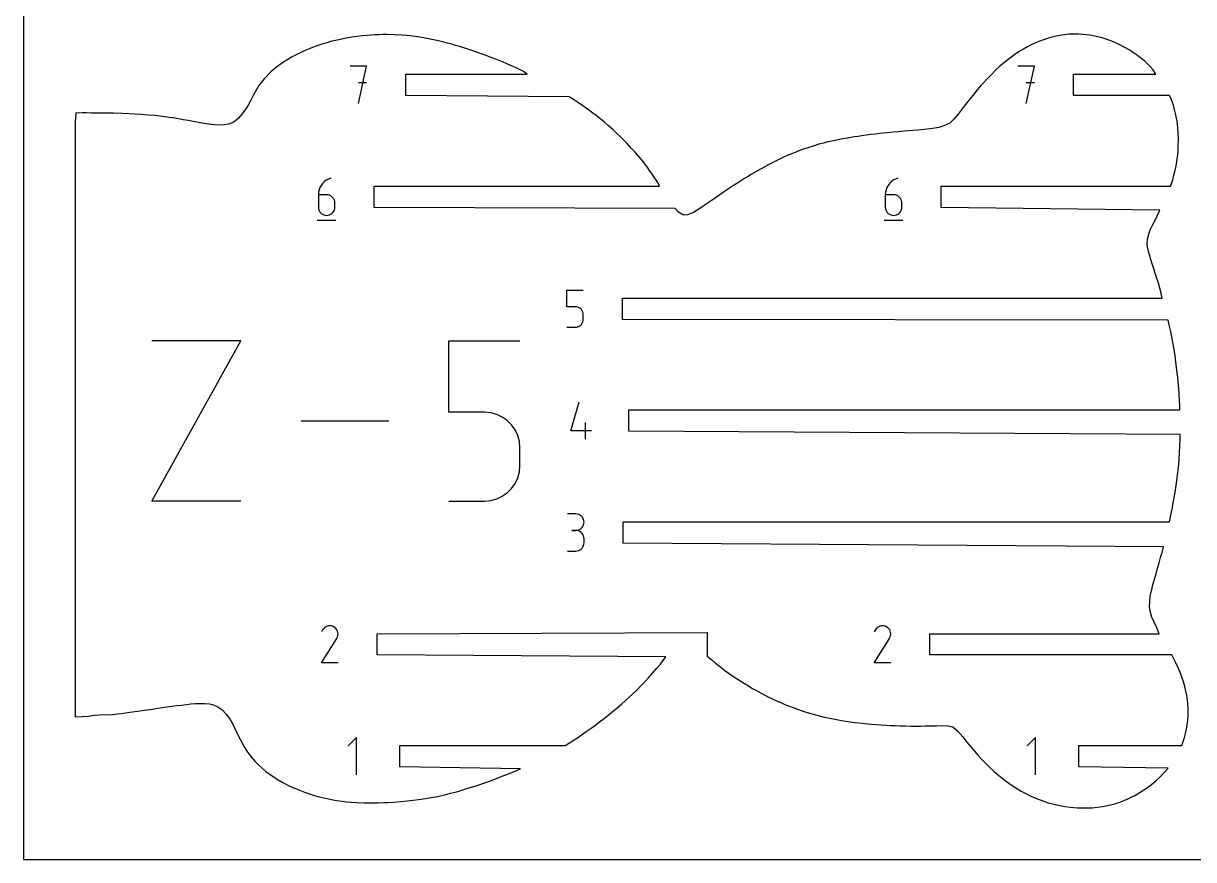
# Model space of a CAD drawing. Extents: x 0 to 600, y 0 to 900.
# Drawn here: x 0 to 151, y 0 to 107.9 of the extents above; entities that cross this region are included whole.
import ezdxf

# ---------------------------------------------------------------- set-up
doc = ezdxf.new("R2010")
doc.units = 0

msp = doc.modelspace()

# ---------------------------------------------------------------- linework, layer by layer
at = {"layer": 'annotation', "color": 1}
for p, q in [((44.300063, 102.370348), (42.165559, 102.370348)), ((43.232961, 97.570348), (44.300063, 102.370348)), ((130.48529, 102.370348), (128.350786, 102.370348)), ((129.418188, 97.570348), (130.48529, 102.370348)), ((44.300063, 100.232834), (43.232961, 100.232834)), ((130.48529, 100.232834), (129.418188, 100.232834)), ((39.082293, 87.662685), (38.830119, 87.472519)), ((39.362494, 87.816945), (39.082293, 87.662685)), ((39.667847, 87.931434), (39.362494, 87.816945)), ((39.667847, 87.931434), (39.667847, 87.931434)), ((112.259103, 87.662685), (112.006929, 87.472519)), ((112.539304, 87.816945), (112.259103, 87.662685)), ((112.844657, 87.931434), (112.539304, 87.816945)), ((112.844657, 87.931434), (112.844657, 87.931434)), ((38.090345, 86.118362), (38.066743, 85.79392)), ((38.159233, 86.430087), (38.090345, 86.118362)), ((38.270531, 86.72523), (38.159233, 86.430087)), ((38.421362, 86.999926), (38.270531, 86.72523)), ((38.60885, 87.250311), (38.421362, 86.999926)), ((38.830119, 87.472519), (38.60885, 87.250311)), ((111.267155, 86.118362), (111.243553, 85.79392)), ((111.336043, 86.430087), (111.267155, 86.118362)), ((111.447341, 86.72523), (111.336043, 86.430087)), ((111.598172, 86.999926), (111.447341, 86.72523)), ((111.78566, 87.250311), (111.598172, 86.999926)), ((112.006929, 87.472519), (111.78566, 87.250311)), ((38.066743, 85.79392), (38.066743, 84.198536)), ((39.13264, 85.79392), (38.066743, 85.79392)), ((39.324345, 85.776812), (39.13264, 85.79392)), ((39.504732, 85.727472), (39.324345, 85.776812)), ((39.670801, 85.648875), (39.504732, 85.727472)), ((39.819553, 85.543997), (39.670801, 85.648875)), ((39.947987, 85.415813), (39.819553, 85.543997)), ((40.053103, 85.267298), (39.947987, 85.415813)), ((40.1319, 85.101429), (40.053103, 85.267298)), ((40.181378, 84.92118), (40.1319, 85.101429)), ((40.198538, 84.729528), (40.181378, 84.92118)), ((40.198538, 84.198536), (40.198538, 84.729528)), ((40.198538, 84.729528), (40.198538, 84.729528)), ((111.243553, 85.79392), (111.243553, 84.198536)), ((112.30945, 85.79392), (111.243553, 85.79392)), ((112.501155, 85.776812), (112.30945, 85.79392)), ((112.681542, 85.727472), (112.501155, 85.776812)), ((112.847611, 85.648875), (112.681542, 85.727472)), ((112.996363, 85.543997), (112.847611, 85.648875)), ((113.124797, 85.415813), (112.996363, 85.543997)), ((113.229913, 85.267298), (113.124797, 85.415813)), ((113.30871, 85.101429), (113.229913, 85.267298)), ((113.358188, 84.92118), (113.30871, 85.101429)), ((113.375348, 84.729528), (113.358188, 84.92118)), ((113.375348, 84.198536), (113.375348, 84.729528)), ((113.375348, 84.729528), (113.375348, 84.729528)), ((38.066743, 84.198536), (38.066743, 84.198536)), ((38.066743, 84.198536), (38.083952, 84.00679)), ((38.083952, 84.00679), (38.133555, 83.826292)), ((38.133555, 83.826292), (38.212513, 83.660063)), ((38.212513, 83.660063), (38.317789, 83.511121)), ((38.317789, 83.511121), (38.446347, 83.382487)), ((38.446347, 83.382487), (38.595149, 83.277182)), ((38.595149, 83.277182), (38.761156, 83.198224)), ((38.761156, 83.198224), (38.941333, 83.148635)), ((38.941333, 83.148635), (39.13264, 83.131434)), ((39.13264, 83.131434), (39.324345, 83.148635)), ((39.13264, 83.131434), (39.13264, 83.131434)), ((39.324345, 83.148635), (39.504732, 83.198224)), ((39.504732, 83.198224), (39.670801, 83.277182)), ((39.670801, 83.277182), (39.819553, 83.382487)), ((39.819553, 83.382487), (39.947987, 83.511121)), ((39.947987, 83.511121), (40.053103, 83.660063)), ((40.053103, 83.660063), (40.1319, 83.826292)), ((40.1319, 83.826292), (40.181378, 84.00679)), ((40.181378, 84.00679), (40.198538, 84.198536)), ((111.243553, 84.198536), (111.243553, 84.198536)), ((111.243553, 84.198536), (111.260762, 84.00679)), ((111.260762, 84.00679), (111.310365, 83.826292)), ((111.310365, 83.826292), (111.389323, 83.660063)), ((111.389323, 83.660063), (111.494599, 83.511121)), ((111.494599, 83.511121), (111.623157, 83.382487)), ((111.623157, 83.382487), (111.771959, 83.277182)), ((111.771959, 83.277182), (111.937966, 83.198224)), ((111.937966, 83.198224), (112.118143, 83.148635)), ((112.118143, 83.148635), (112.30945, 83.131434)), ((112.30945, 83.131434), (112.501155, 83.148635)), ((112.30945, 83.131434), (112.30945, 83.131434)), ((112.501155, 83.148635), (112.681542, 83.198224)), ((112.681542, 83.198224), (112.847611, 83.277182)), ((112.847611, 83.277182), (112.996363, 83.382487)), ((112.996363, 83.382487), (113.124797, 83.511121)), ((113.124797, 83.511121), (113.229913, 83.660063)), ((113.229913, 83.660063), (113.30871, 83.826292)), ((113.30871, 83.826292), (113.358188, 84.00679)), ((113.358188, 84.00679), (113.375348, 84.198536)), ((37.933242, 82.531434), (40.333242, 82.531434)), ((111.110052, 82.531434), (113.510052, 82.531434)), ((70.132955, 71.355006), (70.132955, 73.49252)), ((70.132955, 73.49252), (72.26475, 73.49252)), ((71.198853, 71.355006), (70.132955, 71.355006)), ((71.39024, 71.337898), (71.198853, 71.355006)), ((71.570458, 71.288558), (71.39024, 71.337898)), ((71.736478, 71.209961), (71.570458, 71.288558)), ((71.88527, 71.105083), (71.736478, 71.209961)), ((72.013803, 70.976899), (71.88527, 71.105083)), ((72.119047, 70.828384), (72.013803, 70.976899)), ((72.197973, 70.662515), (72.119047, 70.828384)), ((72.197939, 69.387379), (72.247541, 69.567876)), ((72.247551, 70.482266), (72.197973, 70.662515)), ((72.247541, 69.567876), (72.26475, 69.759622)), ((72.26475, 70.290614), (72.247551, 70.482266)), ((72.26475, 69.759622), (72.26475, 70.290614)), ((72.26475, 70.290614), (72.26475, 70.290614)), ((70.132955, 68.69252), (71.198853, 68.69252)), ((71.198853, 68.69252), (71.390161, 68.709721)), ((71.198853, 68.69252), (71.198853, 68.69252)), ((71.390161, 68.709721), (71.570337, 68.75931)), ((71.570337, 68.75931), (71.736345, 68.838268)), ((71.736345, 68.838268), (71.885146, 68.943573)), ((71.885146, 68.943573), (72.013704, 69.072207)), ((72.013704, 69.072207), (72.11898, 69.221149)), ((72.11898, 69.221149), (72.197939, 69.387379)), ((16.587983, 46.251), (28.074765, 66.938625)), ((28.074765, 66.938625), (16.587983, 66.938625)), ((54.902124, 57.726106), (54.902124, 66.938625)), ((54.902124, 66.938625), (64.089993, 66.938625)), ((70.663998, 55.320708), (71.72839, 59.053606)), ((59.496058, 57.726106), (54.902124, 57.726106)), ((60.320922, 57.652372), (59.496058, 57.726106)), ((61.09765, 57.43972), (60.320922, 57.652372)), ((61.813183, 57.100973), (61.09765, 57.43972)), ((47.14621, 56.594813), (35.834571, 56.594813)), ((62.454462, 56.648956), (61.813183, 57.100973)), ((63.008429, 56.096493), (62.454462, 56.648956)), ((63.462025, 55.456408), (63.008429, 56.096493)), ((72.530297, 54.253606), (72.530297, 56.385401)), ((63.80219, 54.741524), (63.462025, 55.456408)), ((64.015866, 53.964666), (63.80219, 54.741524)), ((73.329193, 55.320708), (70.663998, 55.320708)), ((64.089993, 53.138658), (64.015866, 53.964666)), ((64.089993, 50.850124), (64.089993, 53.138658)), ((64.089993, 53.138658), (64.089993, 53.138658)), ((63.802041, 49.245785), (64.015823, 50.023716)), ((64.015823, 50.023716), (64.089993, 50.850124)), ((63.008002, 47.88742), (63.461737, 48.529348)), ((63.461737, 48.529348), (63.802041, 49.245785)), ((61.097126, 46.53886), (61.812606, 46.87916)), ((61.812606, 46.87916), (62.453928, 47.333019)), ((62.453928, 47.333019), (63.008002, 47.88742)), ((28.074765, 46.251), (16.587983, 46.251)), ((54.902124, 46.251), (59.496058, 46.251)), ((59.496058, 46.251), (60.32058, 46.325134)), ((59.496058, 46.251), (59.496058, 46.251)), ((60.32058, 46.325134), (61.097126, 46.53886)), ((71.299482, 44.609123), (70.233584, 44.609123)), ((71.491186, 44.591916), (71.299482, 44.609123)), ((71.671573, 44.542328), (71.491186, 44.591916)), ((71.837642, 44.463409), (71.671573, 44.542328)), ((71.986394, 44.358209), (71.837642, 44.463409)), ((72.114828, 44.229777), (71.986394, 44.358209)), ((72.219944, 44.081164), (72.114828, 44.229777)), ((72.298741, 43.915418), (72.219944, 44.081164)), ((72.34822, 43.735591), (72.298741, 43.915418)), ((71.299482, 42.477329), (70.76578, 42.477329)), ((70.76578, 42.477329), (71.299482, 42.477329)), ((71.299482, 42.477329), (71.491186, 42.49454)), ((71.491186, 42.460122), (71.299482, 42.477329)), ((71.299482, 42.477329), (71.299482, 42.477329)), ((71.491186, 42.49454), (71.671573, 42.544157)), ((71.671573, 42.410534), (71.491186, 42.460122)), ((71.671573, 42.544157), (71.837642, 42.623154)), ((71.837642, 42.331615), (71.671573, 42.410534)), ((71.837642, 42.623154), (71.986394, 42.728507)), ((71.986394, 42.226414), (71.837642, 42.331615)), ((71.986394, 42.728507), (72.114828, 42.857191)), ((72.114828, 42.857191), (72.219944, 43.00618)), ((72.219944, 43.00618), (72.298741, 43.17245)), ((72.298741, 43.17245), (72.34822, 43.352975)), ((72.365379, 43.544731), (72.34822, 43.735591)), ((72.34822, 43.352975), (72.365379, 43.544731)), ((72.365379, 43.544731), (72.365379, 43.544731)), ((72.114828, 42.097983), (71.986394, 42.226414)), ((72.219944, 41.949369), (72.114828, 42.097983)), ((72.298741, 41.783624), (72.219944, 41.949369)), ((72.34822, 41.603796), (72.298741, 41.783624)), ((72.365379, 41.412936), (72.34822, 41.603796)), ((72.34822, 40.688296), (72.365379, 40.879235)), ((72.365379, 40.879235), (72.365379, 41.412936)), ((72.365379, 41.412936), (72.365379, 41.412936)), ((70.233584, 39.814843), (71.299482, 39.814843)), ((71.299482, 39.814843), (71.491186, 39.83204)), ((71.299482, 39.814843), (71.299482, 39.814843)), ((71.491186, 39.83204), (71.671573, 39.881603)), ((71.671573, 39.881603), (71.837642, 39.96049)), ((71.837642, 39.96049), (71.986394, 40.065658)), ((71.986394, 40.065658), (72.114828, 40.194065)), ((72.114828, 40.194065), (72.219944, 40.342669)), ((72.219944, 40.342669), (72.298741, 40.508426)), ((72.298741, 40.508426), (72.34822, 40.688296)), ((38.623245, 29.642038), (38.483272, 29.373532)), ((38.734324, 29.79955), (38.623245, 29.642038)), ((38.867594, 29.931036), (38.734324, 29.79955)), ((39.019003, 30.035444), (38.867594, 29.931036)), ((39.184495, 30.111719), (39.019003, 30.035444)), ((39.360019, 30.158809), (39.184495, 30.111719)), ((39.541522, 30.175661), (39.360019, 30.158809)), ((39.724949, 30.161223), (39.541522, 30.175661)), ((39.906248, 30.114441), (39.724949, 30.161223)), ((40.081366, 30.034262), (39.906248, 30.114441)), ((40.23799, 29.923044), (40.081366, 30.034262)), ((40.081366, 30.034262), (40.081366, 30.034262)), ((40.368945, 29.789583), (40.23799, 29.923044)), ((40.473066, 29.637969), (40.368945, 29.789583)), ((40.469074, 28.576141), (40.550409, 28.750773)), ((40.549188, 29.472293), (40.473066, 29.637969)), ((40.596148, 29.296645), (40.549188, 29.472293)), ((40.550409, 28.750773), (40.597923, 28.931794)), ((40.612782, 29.115115), (40.596148, 29.296645)), ((40.597923, 28.931794), (40.612782, 29.115115)), ((109.9575, 29.642038), (109.817528, 29.373532)), ((110.06858, 29.79955), (109.9575, 29.642038)), ((110.20185, 29.931036), (110.06858, 29.79955)), ((110.353258, 30.035444), (110.20185, 29.931036)), ((110.518751, 30.111719), (110.353258, 30.035444)), ((110.694275, 30.158809), (110.518751, 30.111719)), ((110.875777, 30.175661), (110.694275, 30.158809)), ((111.059205, 30.161223), (110.875777, 30.175661)), ((111.240504, 30.114441), (111.059205, 30.161223)), ((111.415621, 30.034262), (111.240504, 30.114441)), ((111.572246, 29.923044), (111.415621, 30.034262)), ((111.415621, 30.034262), (111.415621, 30.034262)), ((111.7032, 29.789583), (111.572246, 29.923044)), ((111.807321, 29.637969), (111.7032, 29.789583)), ((111.80333, 28.576141), (111.884665, 28.750773)), ((111.883444, 29.472293), (111.807321, 29.637969)), ((111.930404, 29.296645), (111.883444, 29.472293)), ((111.884665, 28.750773), (111.932179, 28.931794)), ((111.947037, 29.115115), (111.930404, 29.296645)), ((111.932179, 28.931794), (111.947037, 29.115115)), ((38.480262, 25.375739), (40.45011, 28.546942)), ((40.45011, 28.546942), (40.452465, 28.549856)), ((40.45011, 28.546942), (40.45011, 28.546942)), ((40.452465, 28.549856), (40.454723, 28.552795)), ((40.454723, 28.552795), (40.4569, 28.555783)), ((40.4569, 28.555783), (40.45901, 28.558846)), ((40.45901, 28.558846), (40.461067, 28.562007)), ((40.461067, 28.562007), (40.463087, 28.565293)), ((40.463087, 28.565293), (40.465086, 28.568727)), ((40.465086, 28.568727), (40.467076, 28.572335)), ((40.467076, 28.572335), (40.469074, 28.576141)), ((40.469074, 28.576141), (40.469074, 28.576141)), ((109.814518, 25.375739), (111.784366, 28.546942)), ((111.784366, 28.546942), (111.786721, 28.549856)), ((111.784366, 28.546942), (111.784366, 28.546942)), ((111.786721, 28.549856), (111.788979, 28.552795)), ((111.788979, 28.552795), (111.791156, 28.555783)), ((111.791156, 28.555783), (111.793265, 28.558846)), ((111.793265, 28.558846), (111.795323, 28.562007)), ((111.795323, 28.562007), (111.797343, 28.565293)), ((111.797343, 28.565293), (111.799341, 28.568727)), ((111.799341, 28.568727), (111.801332, 28.572335)), ((111.801332, 28.572335), (111.80333, 28.576141)), ((111.80333, 28.576141), (111.80333, 28.576141)), ((40.612057, 25.375739), (38.480262, 25.375739)), ((111.946313, 25.375739), (109.814518, 25.375739)), ((42.996937, 15.736864), (41.929836, 14.669462)), ((42.996937, 10.936864), (42.996937, 15.736864)), ((130.639274, 15.736864), (129.572173, 14.669462)), ((130.639274, 10.936864), (130.639274, 15.736864))]:
    msp.add_line(p, q, dxfattribs=at)
at = {"layer": 'boundary', "color": 5}
for p, q in [((40.504456, 105.764297), (39.654024, 105.554749)), ((41.094805, 105.891094), (40.504456, 105.764297)), ((41.665461, 106.003947), (41.094805, 105.891094)), ((42.332715, 106.126081), (41.665461, 106.003947)), ((43.034532, 106.222486), (42.332715, 106.126081)), ((43.746533, 106.302938), (43.034532, 106.222486)), ((44.356547, 106.362912), (43.746533, 106.302938)), ((45.293694, 106.4248), (44.356547, 106.362912)), ((45.870281, 106.450997), (45.293694, 106.4248)), ((46.380113, 106.460771), (45.870281, 106.450997)), ((46.895853, 106.465332), (46.380113, 106.460771)), ((47.863293, 106.447972), (46.895853, 106.465332)), ((48.87184, 106.395695), (47.863293, 106.447972)), ((49.904854, 106.299481), (48.87184, 106.395695)), ((50.60506, 106.212038), (49.904854, 106.299481)), ((51.386882, 106.09329), (50.60506, 106.212038)), ((52.133771, 105.957662), (51.386882, 106.09329)), ((52.731749, 105.841141), (52.133771, 105.957662)), ((53.559981, 105.657012), (52.731749, 105.841141)), ((131.640072, 105.780711), (131.058143, 105.561435)), ((132.427907, 106.04588), (131.640072, 105.780711)), ((133.02748, 106.205928), (132.427907, 106.04588)), ((134.050774, 106.403187), (133.02748, 106.205928)), ((134.909069, 106.50553), (134.050774, 106.403187)), ((135.477413, 106.519818), (134.909069, 106.50553)), ((136.177773, 106.516209), (135.477413, 106.519818)), ((136.730609, 106.474802), (136.177773, 106.516209)), ((137.649328, 106.387426), (136.730609, 106.474802)), ((138.254085, 106.284166), (137.649328, 106.387426)), ((139.235917, 106.032643), (138.254085, 106.284166)), ((139.873334, 105.834518), (139.235917, 106.032643)), ((140.701089, 105.516136), (139.873334, 105.834518)), ((35.959959, 104.232668), (35.212221, 103.865962)), ((36.4352, 104.443598), (35.959959, 104.232668)), ((37.104493, 104.71688), (36.4352, 104.443598)), ((37.999198, 105.046924), (37.104493, 104.71688)), ((38.530754, 105.223376), (37.999198, 105.046924)), ((39.022008, 105.376174), (38.530754, 105.223376)), ((39.654024, 105.554749), (39.022008, 105.376174)), ((54.106455, 105.527886), (53.559981, 105.657012)), ((54.73117, 105.369824), (54.106455, 105.527886)), ((55.280556, 105.222004), (54.73117, 105.369824)), ((55.788066, 105.074948), (55.280556, 105.222004)), ((56.449467, 104.878593), (55.788066, 105.074948)), ((57.498478, 104.544352), (56.449467, 104.878593)), ((58.013995, 104.375854), (57.498478, 104.544352)), ((58.842773, 104.083579), (58.013995, 104.375854)), ((128.53113, 104.277702), (127.962302, 103.89759)), ((129.059871, 104.602962), (128.53113, 104.277702)), ((129.576054, 104.884503), (129.059871, 104.602962)), ((130.066857, 105.124522), (129.576054, 104.884503)), ((130.562297, 105.348536), (130.066857, 105.124522)), ((131.058143, 105.561435), (130.562297, 105.348536)), ((141.328681, 105.237446), (140.701089, 105.516136)), ((142.082135, 104.857899), (141.328681, 105.237446)), ((142.783406, 104.447978), (142.082135, 104.857899)), ((143.268978, 104.125995), (142.783406, 104.447978)), ((33.565368, 102.893418), (33.130828, 102.602088)), ((34.150396, 103.26876), (33.565368, 102.893418)), ((34.62243, 103.552905), (34.150396, 103.26876)), ((35.212221, 103.865962), (34.62243, 103.552905)), ((59.498439, 103.849238), (58.842773, 104.083579)), ((60.233449, 103.571276), (59.498439, 103.849238)), ((60.987592, 103.275898), (60.233449, 103.571276)), ((61.8396, 102.930382), (60.987592, 103.275898)), ((62.389342, 102.699018), (61.8396, 102.930382)), ((126.718209, 102.963385), (126.037297, 102.379005)), ((127.219262, 103.357849), (126.718209, 102.963385)), ((127.962302, 103.89759), (127.219262, 103.357849)), ((143.807051, 103.752181), (143.268978, 104.125995)), ((144.284615, 103.397295), (143.807051, 103.752181)), ((144.722239, 103.017582), (144.284615, 103.397295)), ((145.345364, 102.420997), (144.722239, 103.017582)), ((31.939034, 101.639643), (31.08368, 100.778285)), ((32.665707, 102.249036), (31.939034, 101.639643)), ((33.130828, 102.602088), (32.665707, 102.249036)), ((49.360564, 98.597348), (49.360563, 101.343348)), ((49.360563, 101.343348), (65.017645, 101.343348)), ((62.997266, 102.432871), (62.389342, 102.699018)), ((63.584018, 102.168802), (62.997266, 102.432871)), ((64.095198, 101.93778), (63.584018, 102.168802)), ((64.559688, 101.718684), (64.095198, 101.93778)), ((65.017645, 101.343348), (64.559688, 101.718684)), ((124.983258, 101.369066), (124.602858, 100.983932)), ((125.479608, 101.861945), (124.983258, 101.369066)), ((126.037297, 102.379005), (125.479608, 101.861945)), ((135.54579, 98.597348), (135.54579, 101.343348)), ((135.54579, 101.343348), (146.15999, 101.343348)), ((145.765614, 101.969236), (145.345364, 102.420997)), ((146.15999, 101.343348), (145.765614, 101.969236)), ((30.405354, 99.899734), (30.05078, 99.315459)), ((31.08368, 100.778285), (30.405354, 99.899734)), ((123.630691, 99.935883), (123.115486, 99.327982)), ((124.602858, 100.983932), (123.630691, 99.935883)), ((29.666477, 98.602295), (29.354289, 98.01629)), ((30.05078, 99.315459), (29.666477, 98.602295)), ((70.421556, 98.447348), (49.360564, 98.597348)), ((71.118235, 97.993391), (70.421556, 98.447348)), ((122.532121, 98.612704), (121.903317, 97.827711)), ((123.115486, 99.327982), (122.532121, 98.612704)), ((147.941111, 98.597348), (135.54579, 98.597348)), ((148.171001, 98.068216), (147.941111, 98.597348)), ((28.729065, 96.900219), (28.37272, 96.420477)), ((28.992813, 97.34268), (28.729065, 96.900219)), ((29.354289, 98.01629), (28.992813, 97.34268)), ((71.62862, 97.65479), (71.118235, 97.993391)), ((72.201151, 97.251706), (71.62862, 97.65479)), ((72.788936, 96.839655), (72.201151, 97.251706)), ((73.333998, 96.447798), (72.788936, 96.839655)), ((121.289528, 97.061425), (120.630202, 96.184342)), ((121.903317, 97.827711), (121.289528, 97.061425)), ((148.422818, 97.359436), (148.171001, 98.068216)), ((148.585611, 96.806498), (148.422818, 97.359436)), ((148.714375, 96.273822), (148.585611, 96.806498)), ((6.766732, 96.334642), (6.6775, 95.196295)), ((6.6775, 95.196295), (6.677646, 94.442001)), ((7.626841, 96.360277), (6.766732, 96.334642)), ((8.145941, 96.355167), (7.626841, 96.360277)), ((8.799737, 96.345744), (8.145941, 96.355167)), ((9.425721, 96.327716), (8.799737, 96.345744)), ((10.217127, 96.320019), (9.425721, 96.327716)), ((11.618192, 96.315667), (10.217127, 96.320019)), ((12.700666, 96.283968), (11.618192, 96.315667)), ((13.590412, 96.250047), (12.700666, 96.283968)), ((14.341437, 96.210793), (13.590412, 96.250047)), ((15.137146, 96.160241), (14.341437, 96.210793)), ((16.10243, 96.085971), (15.137146, 96.160241)), ((16.937248, 96.008559), (16.10243, 96.085971)), ((17.958776, 95.891059), (16.937248, 96.008559)), ((18.751655, 95.786166), (17.958776, 95.891059)), ((19.290891, 95.708509), (18.751655, 95.786166)), ((20.012087, 95.590937), (19.290891, 95.708509)), ((20.63211, 95.483647), (20.012087, 95.590937)), ((21.275041, 95.366216), (20.63211, 95.483647)), ((21.919828, 95.247587), (21.275041, 95.366216)), ((23.055364, 95.041776), (21.919828, 95.247587)), ((27.145187, 95.184656), (26.489084, 94.905613)), ((27.745322, 95.66189), (27.145187, 95.184656)), ((28.37272, 96.420477), (27.745322, 95.66189)), ((73.916992, 96.016431), (73.333998, 96.447798)), ((74.366153, 95.67013), (73.916992, 96.016431)), ((74.990594, 95.162328), (74.366153, 95.67013)), ((75.492273, 94.732178), (74.990594, 95.162328)), ((120.098661, 95.540136), (119.558397, 95.051679)), ((120.630202, 96.184342), (120.098661, 95.540136)), ((148.894392, 95.292154), (148.714375, 96.273822)), ((148.996866, 94.489266), (148.894392, 95.292154)), ((6.677646, 94.442001), (6.677645, 93.468764)), ((23.888644, 94.906286), (23.055364, 95.041776)), ((24.678363, 94.815768), (23.888644, 94.906286)), ((25.185941, 94.781296), (24.678363, 94.815768)), ((25.916705, 94.80688), (25.185941, 94.781296)), ((26.489084, 94.905613), (25.916705, 94.80688)), ((76.15324, 94.12951), (75.492273, 94.732178)), ((76.550594, 93.752252), (76.15324, 94.12951)), ((77.103746, 93.220452), (76.550594, 93.752252)), ((110.5277, 93.70111), (109.959695, 93.634853)), ((111.50267, 93.803853), (110.5277, 93.70111)), ((112.261339, 93.877404), (111.50267, 93.803853)), ((112.931488, 93.93681), (112.261339, 93.877404)), ((113.701869, 94.00047), (112.931488, 93.93681)), ((114.811709, 94.08728), (113.701869, 94.00047)), ((115.45259, 94.137361), (114.811709, 94.08728)), ((116.251608, 94.21244), (115.45259, 94.137361)), ((116.977687, 94.294766), (116.251608, 94.21244)), ((117.633216, 94.39214), (116.977687, 94.294766)), ((118.1443, 94.493815), (117.633216, 94.39214)), ((118.797635, 94.681256), (118.1443, 94.493815)), ((119.558397, 95.051679), (118.797635, 94.681256)), ((149.042941, 93.870973), (148.996866, 94.489266)), ((149.071383, 92.953477), (149.042941, 93.870973)), ((6.677645, 93.468764), (6.677646, 91.733434)), ((77.922538, 92.400564), (77.103746, 93.220452)), ((78.48548, 91.777849), (77.922538, 92.400564)), ((102.672352, 92.311012), (102.059409, 92.129621)), ((103.270963, 92.472401), (102.672352, 92.311012)), ((103.825091, 92.605515), (103.270963, 92.472401)), ((104.581455, 92.77341), (103.825091, 92.605515)), ((105.713168, 92.999339), (104.581455, 92.77341)), ((106.365488, 93.116933), (105.713168, 92.999339)), ((107.204433, 93.258089), (106.365488, 93.116933)), ((107.70902, 93.334624), (107.204433, 93.258089)), ((108.479562, 93.446853), (107.70902, 93.334624)), ((109.359031, 93.56149), (108.479562, 93.446853)), ((109.959695, 93.634853), (109.359031, 93.56149)), ((149.058755, 92.111087), (149.071383, 92.953477)), ((6.677646, 91.733434), (6.677646, 88.42725)), ((78.985141, 91.236286), (78.48548, 91.777849)), ((79.491177, 90.670032), (78.985141, 91.236286)), ((79.940031, 90.110724), (79.491177, 90.670032)), ((98.200234, 90.669927), (97.309627, 90.251501)), ((98.803839, 90.93736), (98.200234, 90.669927)), ((99.378837, 91.174933), (98.803839, 90.93736)), ((100.082276, 91.454114), (99.378837, 91.174933)), ((100.672734, 91.669693), (100.082276, 91.454114)), ((101.253985, 91.87174), (100.672734, 91.669693)), ((102.059409, 92.129621), (101.253985, 91.87174)), ((148.763857, 89.486716), (148.952808, 90.690953)), ((148.952808, 90.690953), (149.021817, 91.345001)), ((149.021817, 91.345001), (149.058755, 92.111087)), ((80.503517, 89.384776), (79.940031, 90.110724)), ((80.825624, 88.944669), (80.503517, 89.384776)), ((95.21941, 89.158379), (94.678251, 88.851322)), ((95.685486, 89.414382), (95.21941, 89.158379)), ((96.276714, 89.728627), (95.685486, 89.414382)), ((96.745424, 89.97245), (96.276714, 89.728627)), ((97.309627, 90.251501), (96.745424, 89.97245)), ((148.654845, 88.960088), (148.763857, 89.486716)), ((6.677646, 88.42725), (6.677646, 87.378454)), ((81.15911, 88.470121), (80.825624, 88.944669)), ((81.892357, 87.394122), (81.15911, 88.470121)), ((93.054506, 87.876295), (92.276778, 87.380338)), ((93.53371, 88.171266), (93.054506, 87.876295)), ((93.984356, 88.442625), (93.53371, 88.171266)), ((94.678251, 88.851322), (93.984356, 88.442625)), ((148.07277, 86.904434), (148.341204, 87.733093)), ((148.341204, 87.733093), (148.502756, 88.323487)), ((148.502756, 88.323487), (148.654845, 88.960088)), ((6.677646, 87.378454), (6.677645, 86.633722)), ((6.677645, 86.633722), (6.677645, 84.669576)), ((45.260242, 84.158434), (45.260242, 86.904434)), ((45.260242, 86.904434), (82.090175, 86.904434)), ((82.090175, 86.904434), (81.892357, 87.394122)), ((90.507731, 86.204928), (89.898881, 85.787314)), ((91.008257, 86.542179), (90.507731, 86.204928)), ((91.657707, 86.974224), (91.008257, 86.542179)), ((92.276778, 87.380338), (91.657707, 86.974224)), ((118.437052, 84.158434), (118.437052, 86.904434)), ((118.437052, 86.904434), (148.07277, 86.904434)), ((6.677645, 84.669576), (6.677645, 82.855526)), ((88.640471, 84.913482), (87.87563, 84.389323)), ((89.465296, 85.486523), (88.640471, 84.913482)), ((89.898881, 85.787314), (89.465296, 85.486523)), ((84.10673, 84.008434), (45.260242, 84.158434)), ((84.533294, 83.563318), (84.10673, 84.008434)), ((85.184699, 83.183381), (84.533294, 83.563318)), ((85.731802, 83.214277), (85.184699, 83.183381)), ((86.476177, 83.525523), (85.731802, 83.214277)), ((86.963593, 83.811253), (86.476177, 83.525523)), ((87.424022, 84.096274), (86.963593, 83.811253)), ((87.87563, 84.389323), (87.424022, 84.096274)), ((146.687742, 83.802511), (118.437052, 84.158434)), ((146.053298, 82.513792), (146.401042, 83.233081)), ((146.401042, 83.233081), (146.687742, 83.802511)), ((6.677645, 82.855526), (6.677645, 82.246918)), ((6.677645, 82.246918), (6.677645, 78.627158)), ((145.44626, 81.249342), (145.691699, 81.769123)), ((145.691699, 81.769123), (146.053298, 82.513792)), ((145.031936, 79.556716), (145.078573, 80.067564)), ((145.078573, 80.067564), (145.247291, 80.696597)), ((145.247291, 80.696597), (145.44626, 81.249342)), ((6.677645, 78.627158), (6.677646, 77.872548)), ((145.097168, 79.05291), (145.031936, 79.556716)), ((145.234007, 78.464855), (145.097168, 79.05291)), ((6.677646, 77.872548), (6.677646, 76.660067)), ((145.430164, 77.757162), (145.234007, 78.464855)), ((145.655404, 77.027883), (145.430164, 77.757162)), ((145.90867, 76.239092), (145.655404, 77.027883)), ((6.677646, 76.660067), (6.677645, 73.31555)), ((146.256983, 75.127456), (145.90867, 76.239092)), ((146.486809, 74.373547), (146.256983, 75.127456)), ((146.667702, 73.75499), (146.486809, 74.373547)), ((6.677645, 73.31555), (6.677645, 69.991578)), ((146.857352, 73.09896), (146.667702, 73.75499)), ((146.981177, 72.46552), (146.857352, 73.09896)), ((77.326455, 69.71952), (77.326455, 72.46552)), ((77.326455, 72.46552), (146.981177, 72.46552)), ((6.677645, 69.991578), (6.677645, 68.551518)), ((147.749047, 69.632696), (77.326455, 69.71952)), ((147.888712, 69.027835), (147.749047, 69.632696)), ((6.677645, 68.551518), (6.677646, 67.229636)), ((148.042947, 68.3137), (147.888712, 69.027835)), ((148.215978, 67.469784), (148.042947, 68.3137)), ((6.677646, 67.229636), (6.677646, 64.163517)), ((148.352624, 66.742673), (148.215978, 67.469784)), ((148.514249, 65.815456), (148.352624, 66.742673)), ((148.637678, 64.999765), (148.514249, 65.815456)), ((148.751703, 64.202402), (148.637678, 64.999765)), ((6.677646, 64.163517), (6.677646, 62.217369)), ((148.836151, 63.538533), (148.751703, 64.202402)), ((148.925399, 62.803742), (148.836151, 63.538533)), ((6.677646, 62.217369), (6.677645, 60.769488)), ((148.989938, 62.223987), (148.925399, 62.803742)), ((149.043535, 61.713783), (148.989938, 62.223987)), ((6.677645, 60.769488), (6.677645, 59.590927)), ((149.127387, 60.743339), (149.043535, 61.713783)), ((149.174805, 60.107145), (149.127387, 60.743339)), ((6.677645, 59.590927), (6.677645, 56.397642)), ((149.232189, 59.182258), (149.174805, 60.107145)), ((149.263463, 58.586793), (149.232189, 59.182258)), ((78.124198, 55.280606), (78.124197, 58.026606)), ((78.124197, 58.026606), (149.268977, 58.026606)), ((149.268977, 58.026606), (149.263463, 58.586793)), ((6.677645, 56.397642), (6.677645, 55.256509)), ((6.677645, 55.256509), (6.677646, 51.929572)), ((149.311055, 54.876905), (78.124198, 55.280606)), ((149.291294, 54.136048), (149.311055, 54.876905)), ((149.211248, 52.368294), (149.267324, 53.447514)), ((149.267324, 53.447514), (149.291294, 54.136048)), ((6.677646, 51.929572), (6.677645, 47.728717)), ((149.111664, 51.037193), (149.169178, 51.755648)), ((149.169178, 51.755648), (149.211248, 52.368294)), ((148.966444, 49.669082), (149.035654, 50.269257)), ((149.035654, 50.269257), (149.111664, 51.037193)), ((148.776435, 48.262304), (148.864381, 48.876406)), ((148.864381, 48.876406), (148.966444, 49.669082)), ((6.677645, 47.728717), (6.677645, 46.855865)), ((6.677645, 46.855865), (6.677645, 44.71008)), ((148.520462, 46.683552), (148.643344, 47.40628)), ((148.643344, 47.40628), (148.776435, 48.262304)), ((148.179959, 44.834243), (148.294138, 45.43983)), ((148.294138, 45.43983), (148.406253, 46.04213)), ((148.406253, 46.04213), (148.520462, 46.683552)), ((6.677645, 44.71008), (6.677646, 42.641955)), ((147.924048, 43.587692), (148.057175, 44.215085)), ((148.057175, 44.215085), (148.179959, 44.834243)), ((6.677646, 42.641955), (6.677645, 41.094335)), ((77.427084, 40.841692), (77.427084, 43.587692)), ((77.427084, 43.587692), (147.924048, 43.587692)), ((6.677645, 41.094335), (6.677645, 38.43258)), ((147.151518, 40.356797), (77.427084, 40.841692)), ((146.783009, 38.998552), (146.955477, 39.618428)), ((146.955477, 39.618428), (147.151518, 40.356797)), ((6.677645, 38.43258), (6.677646, 37.548236)), ((146.341038, 37.43361), (146.590652, 38.306385)), ((146.590652, 38.306385), (146.783009, 38.998552)), ((6.677646, 37.548236), (6.677646, 36.55983)), ((6.677646, 36.55983), (6.677653, 35.49558)), ((145.987185, 36.194505), (146.183648, 36.889839)), ((146.183648, 36.889839), (146.341038, 37.43361)), ((6.677653, 35.49558), (6.677646, 34.655249)), ((145.590385, 34.686758), (145.790674, 35.474234)), ((145.790674, 35.474234), (145.987185, 36.194505)), ((6.677646, 34.655249), (6.677645, 32.254086)), ((145.369787, 33.2272), (145.448102, 33.974069)), ((145.448102, 33.974069), (145.590385, 34.686758)), ((6.677645, 32.254086), (6.677645, 31.706255)), ((145.348581, 32.673387), (145.369787, 33.2272)), ((145.438957, 32.051757), (145.348581, 32.673387)), ((145.660894, 31.294935), (145.438957, 32.051757)), ((6.677645, 31.706255), (6.677645, 30.817067)), ((6.677645, 30.817067), (6.677645, 28.351758)), ((145.933916, 30.642555), (145.660894, 31.294935)), ((146.278475, 29.917841), (145.933916, 30.642555)), ((45.673762, 29.148778), (88.243767, 29.298778)), ((45.673762, 26.402778), (45.673762, 29.148778)), ((88.243767, 29.298778), (88.243767, 26.252778)), ((117.008017, 26.402778), (117.008017, 29.148778)), ((117.008017, 29.148778), (146.583871, 29.148778)), ((146.583871, 29.148778), (146.278475, 29.917841)), ((6.677645, 28.351758), (6.677645, 26.393153)), ((6.677645, 26.393153), (6.677646, 24.687066)), ((82.914505, 26.163705), (45.673762, 26.402778)), ((82.211336, 25.240385), (82.566799, 25.68718)), ((82.566799, 25.68718), (82.914505, 26.163705)), ((88.243767, 26.252778), (88.879033, 25.72035)), ((88.879033, 25.72035), (89.342062, 25.344121)), ((148.216405, 26.402778), (117.008017, 26.402778)), ((148.481902, 25.915269), (148.216405, 26.402778)), ((148.71503, 25.459131), (148.481902, 25.915269)), ((6.677646, 24.687066), (6.677645, 21.98886)), ((81.19549, 24.038189), (81.77127, 24.715914)), ((81.77127, 24.715914), (82.211336, 25.240385)), ((89.342062, 25.344121), (89.835881, 24.950139)), ((89.835881, 24.950139), (90.49943, 24.442789)), ((90.49943, 24.442789), (91.131747, 23.988334)), ((149.089294, 24.671999), (148.71503, 25.459131)), ((149.382325, 23.949205), (149.089294, 24.671999)), ((79.792762, 22.498962), (80.212812, 22.938448)), ((80.212812, 22.938448), (80.694394, 23.471553)), ((80.694394, 23.471553), (81.19549, 24.038189)), ((91.131747, 23.988334), (91.698068, 23.599762)), ((91.698068, 23.599762), (92.258867, 23.227051)), ((92.258867, 23.227051), (92.874346, 22.840253)), ((92.874346, 22.840253), (93.361492, 22.540393)), ((149.729943, 22.933237), (149.382325, 23.949205)), ((149.909341, 22.325731), (149.729943, 22.933237)), ((6.677645, 21.98886), (6.677645, 20.755392)), ((78.190134, 20.946217), (78.626568, 21.356511)), ((78.626568, 21.356511), (79.121806, 21.821841)), ((79.121806, 21.821841), (79.792762, 22.498962)), ((93.361492, 22.540393), (94.117304, 22.093656)), ((94.117304, 22.093656), (94.622126, 21.804874)), ((94.622126, 21.804874), (95.203755, 21.490257)), ((95.203755, 21.490257), (95.86546, 21.145571)), ((95.86546, 21.145571), (96.544906, 20.805829)), ((150.047034, 21.731195), (149.909341, 22.325731)), ((150.154441, 21.163328), (150.047034, 21.731195)), ((150.231288, 20.625158), (150.154441, 21.163328)), ((6.677645, 20.755392), (6.677735, 19.080173)), ((17.941806, 19.61667), (18.479029, 19.694554)), ((18.479029, 19.694554), (19.138169, 19.788253)), ((19.138169, 19.788253), (19.796442, 19.878023)), ((19.796442, 19.878023), (20.365252, 19.948613)), ((20.365252, 19.948613), (21.095854, 20.034763)), ((21.095854, 20.034763), (21.627051, 20.084047)), ((21.627051, 20.084047), (22.200523, 20.127349)), ((22.200523, 20.127349), (22.712627, 20.149867)), ((22.712627, 20.149867), (23.370228, 20.149489)), ((23.370228, 20.149489), (24.006598, 20.084746)), ((24.006598, 20.084746), (24.538803, 19.956417)), ((24.538803, 19.956417), (25.103415, 19.704189)), ((25.103415, 19.704189), (25.58999, 19.348225)), ((76.585745, 19.54106), (77.227828, 20.092001)), ((77.227828, 20.092001), (77.622977, 20.431135)), ((77.622977, 20.431135), (78.190134, 20.946217)), ((96.544906, 20.805829), (97.121541, 20.535095)), ((97.121541, 20.535095), (97.83984, 20.217022)), ((97.83984, 20.217022), (98.368589, 19.992384)), ((98.368589, 19.992384), (98.892065, 19.781602)), ((98.892065, 19.781602), (99.579512, 19.520848)), ((150.290028, 20.080063), (150.231288, 20.625158)), ((150.327199, 19.37774), (150.290028, 20.080063)), ((6.677735, 19.080173), (6.67776, 18.458583)), ((6.67776, 18.458583), (6.696366, 18.43798)), ((6.696366, 18.43798), (7.605111, 18.445121)), ((7.605111, 18.445121), (8.319259, 18.529011)), ((8.319259, 18.529011), (9.168958, 18.626491)), ((9.168958, 18.626491), (9.781733, 18.659954)), ((9.781733, 18.659954), (11.489657, 18.720191)), ((11.489657, 18.720191), (12.095752, 18.795627)), ((12.095752, 18.795627), (12.629583, 18.864733)), ((12.629583, 18.864733), (13.196254, 18.939671)), ((13.196254, 18.939671), (13.737926, 19.012427)), ((13.737926, 19.012427), (14.726153, 19.150076)), ((14.726153, 19.150076), (15.384138, 19.244472)), ((15.384138, 19.244472), (15.955321, 19.324295)), ((15.955321, 19.324295), (16.659894, 19.428745)), ((16.659894, 19.428745), (17.304379, 19.523417)), ((17.304379, 19.523417), (17.941806, 19.61667)), ((25.58999, 19.348225), (26.21785, 18.707765)), ((26.21785, 18.707765), (26.664992, 18.0787)), ((74.350384, 17.761653), (74.989379, 18.254538)), ((74.989379, 18.254538), (75.414217, 18.589339)), ((75.414217, 18.589339), (75.951461, 19.016723)), ((75.951461, 19.016723), (76.585745, 19.54106)), ((99.579512, 19.520848), (100.389178, 19.234187)), ((100.389178, 19.234187), (101.027957, 19.028112)), ((101.027957, 19.028112), (101.764704, 18.807609)), ((101.764704, 18.807609), (102.573489, 18.58873)), ((102.573489, 18.58873), (103.339205, 18.401277)), ((103.339205, 18.401277), (104.307063, 18.187869)), ((104.307063, 18.187869), (104.977943, 18.060046)), ((150.281483, 17.96535), (150.320569, 18.554567)), ((150.320569, 18.554567), (150.327199, 19.37774)), ((26.664992, 18.0787), (27.023226, 17.462692)), ((27.023226, 17.462692), (27.301691, 16.917846)), ((27.301691, 16.917846), (27.768646, 15.922188)), ((72.651633, 16.517813), (73.274579, 16.967065)), ((73.274579, 16.967065), (73.862852, 17.395483)), ((73.862852, 17.395483), (74.350384, 17.761653)), ((104.977943, 18.060046), (105.536818, 17.957903)), ((105.536818, 17.957903), (106.184243, 17.853157)), ((106.184243, 17.853157), (106.726592, 17.771676)), ((106.726592, 17.771676), (107.293357, 17.700543)), ((107.293357, 17.700543), (107.819827, 17.642542)), ((107.819827, 17.642542), (108.569251, 17.567719)), ((108.569251, 17.567719), (109.404535, 17.495097)), ((109.404535, 17.495097), (110.118439, 17.43953)), ((110.118439, 17.43953), (110.628059, 17.40111)), ((110.628059, 17.40111), (111.380168, 17.354009)), ((111.380168, 17.354009), (111.928208, 17.321008)), ((111.928208, 17.321008), (112.497737, 17.294078)), ((112.497737, 17.294078), (113.103649, 17.270434)), ((113.103649, 17.270434), (113.838677, 17.248344)), ((113.838677, 17.248344), (114.599023, 17.23635)), ((114.599023, 17.23635), (115.214425, 17.232402)), ((115.214425, 17.232402), (115.789266, 17.233984)), ((115.789266, 17.233984), (116.406476, 17.242813)), ((116.406476, 17.242813), (117.096883, 17.256666)), ((117.096883, 17.256666), (117.861877, 17.272715)), ((117.861877, 17.272715), (118.438033, 17.284253)), ((118.438033, 17.284253), (119.376485, 17.254847)), ((119.376485, 17.254847), (119.944534, 17.14028)), ((119.944534, 17.14028), (120.616085, 16.566495)), ((149.988053, 16.257775), (150.118219, 16.836793)), ((150.118219, 16.836793), (150.218384, 17.424744)), ((150.218384, 17.424744), (150.281483, 17.96535)), ((27.768646, 15.922188), (28.044819, 15.365868)), ((28.044819, 15.365868), (28.4989, 14.560588)), ((70.496938, 15.069179), (70.966324, 15.371682)), ((70.966324, 15.371682), (71.503163, 15.726634)), ((71.503163, 15.726634), (72.050401, 16.098603)), ((72.050401, 16.098603), (72.651633, 16.517813)), ((120.616085, 16.566495), (121.241374, 15.827282)), ((121.241374, 15.827282), (121.769807, 15.173659)), ((121.769807, 15.173659), (122.267838, 14.562761)), ((149.494991, 14.709864), (149.851751, 15.742384)), ((149.851751, 15.742384), (149.988053, 16.257775)), ((28.4989, 14.560588), (28.844084, 14.002686)), ((28.844084, 14.002686), (29.358447, 13.294261)), ((48.590838, 11.963864), (48.590838, 14.709864)), ((48.590838, 14.709864), (69.921211, 14.709864)), ((69.921211, 14.709864), (70.496938, 15.069179)), ((122.267838, 14.562761), (122.796515, 13.938743)), ((122.796515, 13.938743), (123.178428, 13.472891)), ((136.233175, 11.963864), (136.233175, 14.709864)), ((136.233175, 14.709864), (149.494991, 14.709864)), ((29.358447, 13.294261), (29.891219, 12.682523)), ((29.891219, 12.682523), (30.277662, 12.311767)), ((30.277662, 12.311767), (30.814568, 11.797399)), ((123.178428, 13.472891), (123.793867, 12.810622)), ((123.793867, 12.810622), (124.220485, 12.383806)), ((124.220485, 12.383806), (124.655765, 11.956182)), ((30.814568, 11.797399), (31.29752, 11.370208)), ((31.29752, 11.370208), (32.092, 10.798073)), ((32.092, 10.798073), (32.656612, 10.430761)), ((64.172126, 11.721492), (48.590838, 11.963864)), ((61.290646, 10.556504), (61.887113, 10.789373)), ((61.887113, 10.789373), (62.410559, 10.997385)), ((62.410559, 10.997385), (62.917158, 11.199596)), ((62.917158, 11.199596), (63.484547, 11.431265)), ((63.484547, 11.431265), (64.172126, 11.721492)), ((124.655765, 11.956182), (125.25918, 11.394899)), ((125.25918, 11.394899), (125.878596, 10.862567)), ((125.878596, 10.862567), (126.458383, 10.404788)), ((147.747362, 11.813864), (136.233175, 11.963864)), ((146.17328, 10.174425), (146.722021, 10.683608)), ((146.722021, 10.683608), (147.151302, 11.137239)), ((147.151302, 11.137239), (147.747362, 11.813864)), ((32.656612, 10.430761), (33.504534, 9.945774)), ((33.504534, 9.945774), (34.129702, 9.62406)), ((34.129702, 9.62406), (34.709294, 9.346242)), ((34.709294, 9.346242), (35.631637, 8.950287)), ((56.06071, 8.794999), (56.97551, 9.069201)), ((56.97551, 9.069201), (57.675823, 9.285681)), ((57.675823, 9.285681), (58.421354, 9.523127)), ((58.421354, 9.523127), (59.028974, 9.722324)), ((59.028974, 9.722324), (59.672304, 9.945763)), ((59.672304, 9.945763), (60.300727, 10.180281)), ((60.300727, 10.180281), (61.290646, 10.556504)), ((126.458383, 10.404788), (126.878523, 10.086525)), ((126.878523, 10.086525), (127.503006, 9.64182)), ((127.503006, 9.64182), (128.10132, 9.247103)), ((128.10132, 9.247103), (128.763712, 8.84919)), ((144.15056, 8.684797), (145.075062, 9.294764)), ((145.075062, 9.294764), (145.592325, 9.693048)), ((145.592325, 9.693048), (146.17328, 10.174425)), ((35.631637, 8.950287), (36.279528, 8.707087)), ((36.279528, 8.707087), (36.779169, 8.531357)), ((36.779169, 8.531357), (37.54028, 8.291168)), ((37.54028, 8.291168), (38.161126, 8.117721)), ((38.161126, 8.117721), (38.989613, 7.906859)), ((38.989613, 7.906859), (39.74594, 7.745941)), ((39.74594, 7.745941), (40.401408, 7.627866)), ((40.401408, 7.627866), (41.140695, 7.519562)), ((48.72566, 7.498344), (49.513451, 7.575472)), ((49.513451, 7.575472), (50.280374, 7.65759)), ((50.280374, 7.65759), (51.049684, 7.751993)), ((51.049684, 7.751993), (51.882918, 7.872178)), ((51.882918, 7.872178), (52.620629, 7.996863)), ((52.620629, 7.996863), (53.463684, 8.156457)), ((53.463684, 8.156457), (54.368351, 8.358375)), ((54.368351, 8.358375), (55.165345, 8.553082)), ((55.165345, 8.553082), (56.06071, 8.794999)), ((128.763712, 8.84919), (129.446092, 8.475468)), ((129.446092, 8.475468), (130.034101, 8.186633)), ((130.034101, 8.186633), (130.749727, 7.871648)), ((130.749727, 7.871648), (131.562203, 7.563244)), ((131.562203, 7.563244), (132.284471, 7.329781)), ((141.624664, 7.468983), (142.452411, 7.794086)), ((142.452411, 7.794086), (142.986216, 8.043744)), ((142.986216, 8.043744), (143.452088, 8.283462)), ((143.452088, 8.283462), (144.15056, 8.684797)), ((41.140695, 7.519562), (41.673156, 7.452807)), ((41.673156, 7.452807), (42.359824, 7.394083)), ((42.359824, 7.394083), (43.078104, 7.351489)), ((43.078104, 7.351489), (44.028922, 7.318441)), ((44.028922, 7.318441), (44.642396, 7.308677)), ((44.642396, 7.308677), (45.293534, 7.311485)), ((45.293534, 7.311485), (45.813662, 7.32084)), ((45.813662, 7.32084), (46.537444, 7.347469)), ((46.537444, 7.347469), (47.046916, 7.373094)), ((47.046916, 7.373094), (47.810881, 7.420546)), ((47.810881, 7.420546), (48.72566, 7.498344)), ((132.284471, 7.329781), (132.990253, 7.146211)), ((132.990253, 7.146211), (133.585238, 7.013866)), ((133.585238, 7.013866), (134.403163, 6.866454)), ((134.403163, 6.866454), (135.134025, 6.771066)), ((135.134025, 6.771066), (136.013161, 6.697501)), ((136.013161, 6.697501), (136.666251, 6.667757)), ((136.666251, 6.667757), (137.265285, 6.669809)), ((137.265285, 6.669809), (137.946495, 6.695208)), ((137.946495, 6.695208), (138.606158, 6.752604)), ((138.606158, 6.752604), (139.339576, 6.85616)), ((139.339576, 6.85616), (140.086882, 7.003982)), ((140.086882, 7.003982), (140.880985, 7.213883)), ((140.880985, 7.213883), (141.624664, 7.468983))]:
    msp.add_line(p, q, dxfattribs=at)
at = {"layer": 'frame', "color": 5}
for p, q in [((0, 900), (0, 0)), ((0, 0), (600, 0))]:
    msp.add_line(p, q, dxfattribs=at)

doc.saveas('drawing.dxf')
